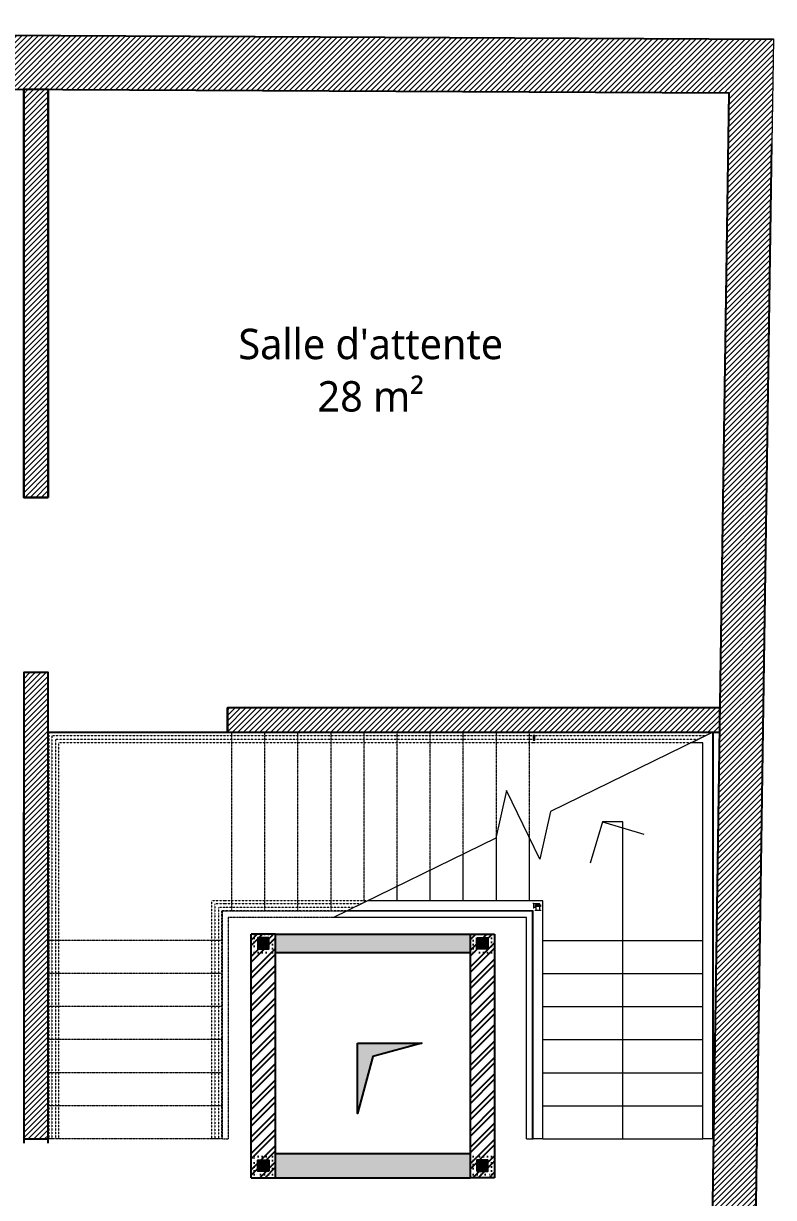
# Model space of a CAD drawing. Header units: millimetres. Extents: x -14819 to 43195, y -10328 to 20814.
# Drawn here: x 2666 to 3282, y -3747 to -2782 of the extents above; entities that cross this region are included whole.
import ezdxf

# ---------------------------------------------------------------- set-up
doc = ezdxf.new("R2010")
doc.units = ezdxf.units.MM
doc.linetypes.add('POINTILLE', pattern=[6.35, 0, -6.35])
doc.linetypes.add('Tiret', pattern=[0.0025, 0.00125, -0.00125])
for name, color, linetype, lineweight in [('-SOCNA- Fer- Coffrage', 173, 'Continuous', 25), ('Arrière plan', 2, 'Continuous', 9), ('Arriére plan', 2, 'Continuous', 9), ('Flèches vers le haut', 7, 'Continuous', 9), ('Lignes', 92, 'Continuous', 9), ('Légendes', 250, 'Continuous', 5), ('Mur_coupe', 7, 'Continuous', 25)]:
    doc.layers.add(name, color=color, linetype=linetype, lineweight=lineweight)
doc.layers.add('-SOCNA- Visible', color=66, linetype='Continuous', plot=False)
doc.layers.add('10 - Hachures', color=7, linetype='Continuous', lineweight=18, true_color=0x646464)
doc.styles.add('Trebuchet MS', font='trebuc.ttf', dxfattribs={"height": 0.492308})
pattern_1 = [(45, (-18753.9353, -1077.5838), (-2.24506403, 2.24506403), [])]

# ---------------------------------------------------------------- blocks, each defined once
blk = doc.blocks.new('Garde-corps - 12 mm x 40 mm-1856137-Existant Niv_ 0')
at = {"layer": 'Arrière plan'}
for p, q in [((0.02, 0.006), (-0.02, 0.006)), ((-0.02, 0.006), (-0.02, -0.006)), ((0.02, -0.006), (0.02, 0.006)), ((-0.02, -0.006), (0.02, -0.006))]:
    blk.add_line(p, q, dxfattribs=at)
blk = doc.blocks.new('Garde-corps - Garde-corps-1856089-Existant Niv_ 0')
at = {"layer": 'Arrière plan'}
for p, q in [((-828.8996, 20.3305), (-828.8184, 20.3305)), ((-828.8996, 20.3305), (-828.8996, 18.4652)), ((-828.8184, 20.3305), (-828.8184, 18.4652)), ((-828.8996, 18.4652), (-828.8996, 16.9953)), ((-828.8184, 18.4652), (-828.8184, 17.0765)), ((-828.8898, 16.9953), (-828.7233, 17.0765)), ((-828.8898, 16.9953), (-828.7233, 17.0765)), ((-828.8898, 16.9953), (-828.7233, 17.0765)), ((-828.8898, 16.9953), (-828.7233, 17.0765)), ((-828.8184, 17.0765), (-828.7233, 17.0765)), ((-828.8996, 16.9953), (-828.8898, 16.9953))]:
    blk.add_line(p, q, dxfattribs=at)
at = {"layer": 'Arrière plan', "linetype": 'Tiret'}
for p, q in [((-823.5239, 20.3305), (-823.4427, 20.3305)), ((-823.5239, 18.4639), (-823.5239, 20.3305)), ((-823.4983, 20.3305), (-823.4683, 20.3305)), ((-823.4983, 18.4639), (-823.4983, 20.3305)), ((-823.4983, 20.3305), (-823.4683, 20.3305)), ((-823.4983, 18.4639), (-823.4983, 20.3305)), ((-823.4983, 20.3305), (-823.4683, 20.3305)), ((-823.4983, 18.4639), (-823.4983, 20.3305)), ((-823.4683, 18.4639), (-823.4683, 20.3305)), ((-823.4683, 18.4639), (-823.4683, 20.3305)), ((-823.4683, 18.4639), (-823.4683, 20.3305)), ((-823.4427, 18.4639), (-823.4427, 20.3305)), ((-823.5239, 17.0765), (-823.5239, 18.4639)), ((-823.4983, 17.0509), (-823.4983, 18.4639)), ((-823.4983, 17.0509), (-823.4983, 18.4639)), ((-823.4983, 17.0509), (-823.4983, 18.4639)), ((-823.4683, 17.0209), (-823.4683, 18.4639)), ((-823.4683, 17.0209), (-823.4683, 18.4639)), ((-823.4683, 17.0209), (-823.4683, 18.4639)), ((-823.4427, 16.9953), (-823.4427, 18.4639)), ((-828.7233, 17.0765), (-827.4296, 17.0765)), ((-827.4296, 17.0765), (-824.9113, 17.0765)), ((-824.9113, 17.0765), (-823.5239, 17.0765)), ((-828.8898, 16.9953), (-827.4296, 16.9953)), ((-828.8373, 17.0209), (-827.4356, 17.0209)), ((-828.8373, 17.0209), (-827.4356, 17.0209)), ((-828.8373, 17.0209), (-827.4356, 17.0209)), ((-828.7758, 17.0509), (-827.4356, 17.0509)), ((-828.7758, 17.0509), (-827.4356, 17.0509)), ((-828.7758, 17.0509), (-827.4356, 17.0509)), ((-827.4296, 16.9953), (-824.9113, 16.9953)), ((-827.4236, 17.0509), (-824.9113, 17.0509)), ((-827.4236, 17.0509), (-824.9113, 17.0509)), ((-827.4236, 17.0509), (-824.9113, 17.0509)), ((-827.4236, 17.0209), (-824.9113, 17.0209)), ((-827.4236, 17.0209), (-824.9113, 17.0209)), ((-827.4236, 17.0209), (-824.9113, 17.0209)), ((-824.9113, 17.0509), (-823.4983, 17.0509)), ((-824.9113, 17.0509), (-823.4983, 17.0509)), ((-824.9113, 17.0509), (-823.4983, 17.0509)), ((-824.9113, 17.0209), (-823.4683, 17.0209)), ((-824.9113, 17.0209), (-823.4683, 17.0209)), ((-824.9113, 17.0209), (-823.4683, 17.0209)), ((-824.9113, 16.9953), (-823.4427, 16.9953))]:
    blk.add_line(p, q, dxfattribs=at)
at = {"rotation": 89.99999999999982}
blk.add_blockref('Garde-corps - 12 mm x 40 mm-1856137-Existant Niv_ 0', (-827.4296, 17.0359), dxfattribs=at)
blk = doc.blocks.new('Garde-corps - 12 mm x 40 mm-1856147-Existant Niv_ 0')
at = {"layer": 'Arrière plan'}
for p, q in [((-0.02, -0.0008), (-0.02, -0.006)), ((-0.02, -0.006), (0.02, -0.006)), ((0.02, -0.006), (0.02, -0.0003))]:
    blk.add_line(p, q, dxfattribs=at)
blk = doc.blocks.new('Garde-corps - 12 mm x 40 mm-1856149-Existant Niv_ 0')
at = {"layer": 'Arrière plan'}
for p, q in [((0.02, 0.006), (-0.02, 0.006)), ((-0.02, 0.006), (-0.02, -0.006)), ((0.02, -0.006), (0.02, 0.006)), ((-0.02, -0.006), (0.02, -0.006))]:
    blk.add_line(p, q, dxfattribs=at)
blk = doc.blocks.new('Garde-corps - 12 mm x 40 mm-V4-Existant Niv_ 0')
at = {"layer": 'Arrière plan'}
for p, q in [((0.02, 0.006), (-0.02, 0.006)), ((-0.02, 0.006), (-0.02, 0.0008)), ((0.02, 0.0003), (0.02, 0.006))]:
    blk.add_line(p, q, dxfattribs=at)
blk = doc.blocks.new('Garde-corps - Garde-corps-1856093-Existant Niv_ 0')
at = {"layer": 'Arrière plan'}
for p, q in [((-827.5033, 20.3305), (-827.4221, 20.3305)), ((-827.5033, 20.3305), (-827.5033, 18.4567)), ((-827.4221, 20.3305), (-827.4221, 18.4557)), ((-827.5033, 18.4567), (-827.5033, 18.3745)), ((-827.4777, 18.4507), (-827.4777, 18.4211)), ((-827.4477, 18.4507), (-827.4477, 18.4301)), ((-827.4477, 18.4301), (-827.4271, 18.4301)), ((-827.4221, 18.4557), (-825.8955, 18.4557)), ((-826.062, 18.3745), (-825.8955, 18.4557)), ((-826.062, 18.3745), (-825.8955, 18.4557)), ((-826.062, 18.3745), (-825.8955, 18.4557)), ((-826.062, 18.3745), (-825.8955, 18.4557)), ((-827.5033, 18.3745), (-827.4211, 18.3745)), ((-827.4777, 18.4091), (-827.4777, 18.4001)), ((-827.4777, 18.4001), (-827.4271, 18.4001)), ((-827.4211, 18.3745), (-826.062, 18.3745))]:
    blk.add_line(p, q, dxfattribs=at)
at = {"layer": 'Arrière plan', "linetype": 'Tiret'}
for p, q in [((-824.8625, 20.3305), (-824.7813, 20.3305)), ((-824.8625, 18.4557), (-824.8625, 20.3305)), ((-824.8369, 20.3305), (-824.8069, 20.3305)), ((-824.8369, 18.4842), (-824.8369, 20.3305)), ((-824.8369, 20.3305), (-824.8069, 20.3305)), ((-824.8369, 18.4842), (-824.8369, 20.3305)), ((-824.8369, 20.3305), (-824.8069, 20.3305)), ((-824.8369, 18.4842), (-824.8369, 20.3305)), ((-824.8069, 18.4842), (-824.8069, 20.3305)), ((-824.8069, 18.4842), (-824.8069, 20.3305)), ((-824.8069, 18.4842), (-824.8069, 20.3305)), ((-824.7813, 18.4842), (-824.7813, 20.3305)), ((-825.948, 18.4301), (-824.891, 18.4301)), ((-825.948, 18.4301), (-824.891, 18.4301)), ((-825.948, 18.4301), (-824.891, 18.4301)), ((-825.8955, 18.4557), (-824.8625, 18.4557)), ((-824.891, 18.4301), (-824.8369, 18.4301)), ((-824.891, 18.4301), (-824.8369, 18.4301)), ((-824.891, 18.4301), (-824.8369, 18.4301)), ((-824.8369, 18.4301), (-824.8369, 18.4842)), ((-824.8369, 18.4301), (-824.8369, 18.4842)), ((-824.8369, 18.4301), (-824.8369, 18.4842)), ((-824.8069, 18.4001), (-824.8069, 18.4842)), ((-824.8069, 18.4001), (-824.8069, 18.4842)), ((-824.8069, 18.4001), (-824.8069, 18.4842)), ((-824.7813, 18.3745), (-824.7813, 18.4842)), ((-826.062, 18.3745), (-824.891, 18.3745)), ((-826.0095, 18.4001), (-824.891, 18.4001)), ((-826.0095, 18.4001), (-824.891, 18.4001)), ((-826.0095, 18.4001), (-824.891, 18.4001)), ((-824.891, 18.4001), (-824.8069, 18.4001)), ((-824.891, 18.4001), (-824.8069, 18.4001)), ((-824.891, 18.4001), (-824.8069, 18.4001)), ((-824.891, 18.3745), (-824.7813, 18.3745))]:
    blk.add_line(p, q, dxfattribs=at)
at = {"extrusion": (0, 0, -1), "zscale": -1}
for name, p in [('Garde-corps - 12 mm x 40 mm-1856147-Existant Niv_ 0', (827.4627, 18.4567)), ('Garde-corps - 12 mm x 40 mm-1856149-Existant Niv_ 0', (827.4627, 18.4151))]:
    blk.add_blockref(name, p, dxfattribs=at)
at = {"extrusion": (0, 0, -1), "zscale": -1, "rotation": 269.9999999999998}
blk.add_blockref('Garde-corps - 12 mm x 40 mm-V4-Existant Niv_ 0', (827.4211, 18.4151), dxfattribs=at)
blk = doc.blocks.new('A$C5A907F53')
at = {"layer": '-SOCNA- Fer- Coffrage', "ltscale": 1.5}
h = blk.add_hatch(color=244, dxfattribs=at)
h.dxf.hatch_style = 1
h.paths.add_polyline_path([(-3, 3), (-3, 12), (-12, 12), (-12, 3)])
at = {"layer": '-SOCNA- Fer- Coffrage', "color": 173, "ltscale": 1.5}
blk.add_lwpolyline([(-12, 12), (-3, 12), (-3, 3), (-12, 3)], close=True, dxfattribs=at)
at = {"layer": '-SOCNA- Visible', "color": 173, "linetype": 'POINTILLE', "ltscale": 0.5}
blk.add_lwpolyline([(-15, 15), (0, 15), (0, 0), (-15, 0)], close=True, dxfattribs=at)
blk = doc.blocks.new('A$C18E16860')
at = {"layer": '-SOCNA- Fer- Coffrage', "ltscale": 1.5}
h = blk.add_hatch(dxfattribs=at)
h.set_pattern_fill('ANSI32', color=8)
h.set_pattern_definition([(45, (-35558.8295, -8405.841), (-6.735192, 6.735192), []), (45, (-35554.339, -8405.841), (-6.735192, 6.735192), [])])
h.paths.add_polyline_path([(202.87, 0), (202.87, -200), (222.87, -200), (222.87, 0)])
h.paths.add_polyline_path([(42.87, -200), (42.87, 0), (22.87, 0), (22.87, -200)])
h = blk.add_hatch(color=54, dxfattribs=at)
h.dxf.hatch_style = 1
h.paths.add_polyline_path([(202.87, 0), (42.87, 0), (42.87, -15), (202.87, -15)])
h = blk.add_hatch(color=54, dxfattribs=at)
h.dxf.hatch_style = 1
h.paths.add_polyline_path([(122.67, -100.38), (163.18, -89.49), (110.22, -89.49), (110.22, -147.21)])
h = blk.add_hatch(color=54, dxfattribs=at)
h.dxf.hatch_style = 1
h.paths.add_polyline_path([(202.87, -180), (42.87, -180), (42.87, -200), (202.87, -200)])
at = {"layer": '-SOCNA- Fer- Coffrage', "color": 4, "ltscale": 1.5}
for p, q in [((22.87, -200), (22.87, 0)), ((42.87, 0), (22.87, 0)), ((42.87, -200), (42.87, 0)), ((202.87, 0), (202.87, -200)), ((202.87, 0), (222.87, 0)), ((222.87, 0), (222.87, -200)), ((22.87, -200), (42.87, -200)), ((222.87, -200), (202.87, -200))]:
    blk.add_line(p, q, dxfattribs=at)
at = {"layer": '-SOCNA- Fer- Coffrage', "color": 2, "ltscale": 1.5}
for p, q in [((42.87, 0), (202.87, 0)), ((42.87, -15), (202.87, -15)), ((42.87, -180), (202.87, -180)), ((42.87, -200), (202.87, -200))]:
    blk.add_line(p, q, dxfattribs=at)
at = {"layer": '-SOCNA- Fer- Coffrage', "color": 8, "ltscale": 1.5}
blk.add_lwpolyline([(110.22, -89.49), (163.18, -89.49), (122.67, -100.38), (110.22, -147.21)], close=True, dxfattribs=at)
at = {"layer": '-SOCNA- Fer- Coffrage', "color": 173, "ltscale": 1.5, "xscale": -1}
blk.add_blockref('A$C5A907F53', (25.37, -15), dxfattribs=at)
at = {"layer": '-SOCNA- Fer- Coffrage', "color": 173, "ltscale": 1.5}
blk.add_blockref('A$C5A907F53', (220.37, -15), dxfattribs=at)
at = {"layer": '-SOCNA- Fer- Coffrage', "color": 173, "ltscale": 1.5, "rotation": 180}
blk.add_blockref('A$C5A907F53', (25.37, -182.5), dxfattribs=at)
at = {"layer": '-SOCNA- Fer- Coffrage', "color": 173, "ltscale": 1.5, "xscale": -1, "rotation": 180}
blk.add_blockref('A$C5A907F53', (220.37, -182.5), dxfattribs=at)
blk = doc.blocks.new('A$C7dd7843e')
at = {"layer": '10 - Hachures'}
h = blk.add_hatch(dxfattribs=at)
h.set_pattern_fill('ANSI31', color=256, style=0)
h.set_pattern_definition(pattern_1)
h.paths.add_polyline_path([(-1817.13, 1025.53), (-1817.35, 981.53), (-371.45, 974.48), (-370.8, 1018.48), (-1543.14, 1024.19)], flags=0)
h = blk.add_hatch(dxfattribs=at)
h.set_pattern_fill('ANSI31', color=256, style=0)
h.set_pattern_definition(pattern_1)
h.paths.add_polyline_path([(-370.8, 1018.48), (-377.21, 585.79), (-341.21, 585.25), (-334.8, 1018.3), (-336.07, 1018.31)], flags=0)
h = blk.add_hatch(dxfattribs=at)
h.set_pattern_fill('ANSI31', color=256, style=0)
h.set_pattern_definition(pattern_1)
h.paths.add_polyline_path([(-950.82, 642.1), (-930.82, 642.1), (-930.82, 977.21), (-950.82, 977.3)])
h = blk.add_hatch(dxfattribs=at)
h.set_pattern_fill('ANSI31', color=256, style=0)
h.set_pattern_definition(pattern_1)
h.paths.add_polyline_path([(-377.21, 585.79), (-385.84, 3), (-349.83, 3), (-341.21, 585.25)], flags=0)
h = blk.add_hatch(dxfattribs=at)
h.set_pattern_fill('ANSI31', color=256, style=0)
h.set_pattern_definition(pattern_1)
h.paths.add_polyline_path([(-950.82, 115.1), (-930.82, 115.1), (-930.82, 498.1), (-950.82, 498.1)])
h = blk.add_hatch(dxfattribs=at)
h.set_pattern_fill('ANSI31', color=256, style=0)
h.set_pattern_definition(pattern_1)
h.paths.add_polyline_path([(-783.48, 469.1), (-783.48, 449.1), (-379.23, 449.1), (-378.94, 469.1)])
blk.add_line((-950.82, 115.1), (-930.82, 115.1))
at = {"layer": 'Arriére plan', "color": 7, "linetype": 'Tiret'}
for p, q in [((-930.82, 449.1), (-930.82, 115.1)), ((-449.74, 449.1), (-930.82, 449.1)), ((-779.92, 302.1), (-779.92, 449.1)), ((-779.92, 302.1), (-779.92, 449.1)), ((-752.75, 302.1), (-752.75, 449.1)), ((-752.75, 302.1), (-752.75, 449.1)), ((-725.57, 302.1), (-725.57, 449.1)), ((-725.57, 302.1), (-725.57, 449.1)), ((-698.4, 302.1), (-698.4, 449.1)), ((-698.4, 302.1), (-698.4, 449.1)), ((-671.22, 309.33), (-671.22, 449.1)), ((-671.22, 309.33), (-671.22, 449.1)), ((-644.05, 322.58), (-644.05, 449.1)), ((-644.05, 322.58), (-644.05, 449.1)), ((-616.87, 335.84), (-616.87, 449.1)), ((-616.87, 335.84), (-616.87, 449.1)), ((-589.7, 349.09), (-589.7, 449.1)), ((-589.7, 349.09), (-589.7, 449.1)), ((-562.52, 364.01), (-562.52, 449.1)), ((-562.52, 364.01), (-562.52, 449.1)), ((-535.35, 362.59), (-535.35, 449.1)), ((-535.35, 362.59), (-535.35, 449.1)), ((-562.52, 310.7), (-562.52, 364.01)), ((-535.35, 310.7), (-535.35, 362.59)), ((-589.7, 310.7), (-589.7, 349.09)), ((-616.87, 310.7), (-616.87, 335.84)), ((-644.05, 310.7), (-644.05, 322.58)), ((-782.88, 302.1), (-787.88, 302.1)), ((-787.88, 302.1), (-787.88, 115.1)), ((-686.05, 302.1), (-782.88, 302.1)), ((-671.22, 302.1), (-671.22, 302.58)), ((-644.05, 302.1), (-644.05, 302.58)), ((-616.87, 302.1), (-616.87, 302.58)), ((-589.7, 302.1), (-589.7, 302.58)), ((-562.52, 302.1), (-562.52, 302.58)), ((-535.35, 302.1), (-535.35, 302.58)), ((-782.88, 297.1), (-782.88, 115.1)), ((-696.3, 297.1), (-782.88, 297.1)), ((-787.88, 278.15), (-930.82, 278.15)), ((-787.88, 278.15), (-930.82, 278.15)), ((-532.88, 278.15), (-532.4, 278.15)), ((-524.28, 278.15), (-392.78, 278.15)), ((-384.66, 278.15), (-384.18, 278.15)), ((-787.88, 250.97), (-930.82, 250.97)), ((-787.88, 250.97), (-930.82, 250.97)), ((-532.88, 250.97), (-532.4, 250.97)), ((-524.28, 250.97), (-392.78, 250.97)), ((-384.66, 250.97), (-384.18, 250.97)), ((-787.88, 223.8), (-930.82, 223.8)), ((-787.88, 223.8), (-930.82, 223.8)), ((-532.88, 223.8), (-532.4, 223.8)), ((-524.28, 223.8), (-392.78, 223.8)), ((-384.66, 223.8), (-384.18, 223.8)), ((-787.88, 196.62), (-930.82, 196.62)), ((-787.88, 196.62), (-930.82, 196.62)), ((-532.88, 196.62), (-532.4, 196.62)), ((-524.28, 196.62), (-392.78, 196.62)), ((-384.66, 196.62), (-384.18, 196.62)), ((-787.88, 169.45), (-930.82, 169.45)), ((-787.88, 169.45), (-930.82, 169.45)), ((-532.88, 169.45), (-532.4, 169.45)), ((-524.28, 169.45), (-392.78, 169.45)), ((-384.66, 169.45), (-384.18, 169.45)), ((-787.88, 142.27), (-930.82, 142.27)), ((-787.88, 142.27), (-930.82, 142.27)), ((-532.88, 142.27), (-532.4, 142.27)), ((-524.28, 142.27), (-392.78, 142.27)), ((-384.66, 142.27), (-384.18, 142.27)), ((-787.88, 115.1), (-930.82, 115.1)), ((-787.88, 115.1), (-782.88, 115.1)), ((-532.88, 115.1), (-532.4, 115.1)), ((-524.28, 115.1), (-392.78, 115.1)), ((-384.66, 115.1), (-384.18, 115.1))]:
    blk.add_line(p, q, dxfattribs=at)
at = {"layer": 'Arriére plan', "color": 7}
for p, q in [((-384.65, 449.1), (-518, 384.06)), ((-384.18, 278.15), (-384.18, 449.1)), ((-554.17, 401.19), (-562.94, 362.14)), ((-526.78, 345.01), (-554.17, 401.19)), ((-518, 384.06), (-526.78, 345.01)), ((-562.94, 362.14), (-696.3, 297.1)), ((-562.52, 310.7), (-562.52, 364.01)), ((-535.35, 310.7), (-535.35, 362.59)), ((-589.7, 310.7), (-589.7, 349.09)), ((-616.87, 310.7), (-616.87, 335.84)), ((-644.05, 310.7), (-644.05, 322.58)), ((-671.22, 302.1), (-686.05, 302.1)), ((-671.22, 302.1), (-671.22, 302.58)), ((-644.05, 302.1), (-671.22, 302.1)), ((-644.05, 302.1), (-644.05, 302.58)), ((-616.87, 302.1), (-644.05, 302.1)), ((-616.87, 302.1), (-616.87, 302.58)), ((-589.7, 302.1), (-616.87, 302.1)), ((-589.7, 302.1), (-589.7, 302.58)), ((-562.52, 302.1), (-589.7, 302.1)), ((-562.52, 302.1), (-562.52, 302.58)), ((-535.35, 302.1), (-562.52, 302.1)), ((-535.35, 302.1), (-535.35, 302.58)), ((-532.88, 302.1), (-535.35, 302.1)), ((-532.88, 297.1), (-532.88, 302.1)), ((-537.88, 297.1), (-696.3, 297.1)), ((-537.88, 115.1), (-537.88, 297.1)), ((-532.88, 278.15), (-532.88, 297.1)), ((-532.88, 250.97), (-532.88, 278.15)), ((-532.88, 278.15), (-532.4, 278.15)), ((-524.28, 278.15), (-392.78, 278.15)), ((-384.66, 278.15), (-384.18, 278.15)), ((-384.18, 250.97), (-384.18, 278.15)), ((-532.88, 223.8), (-532.88, 250.97)), ((-532.88, 250.97), (-532.4, 250.97)), ((-524.28, 250.97), (-392.78, 250.97)), ((-384.66, 250.97), (-384.18, 250.97)), ((-384.18, 223.8), (-384.18, 250.97)), ((-532.88, 196.62), (-532.88, 223.8)), ((-532.88, 223.8), (-532.4, 223.8)), ((-524.28, 223.8), (-392.78, 223.8)), ((-384.66, 223.8), (-384.18, 223.8)), ((-384.18, 196.62), (-384.18, 223.8)), ((-532.88, 169.45), (-532.88, 196.62)), ((-532.88, 196.62), (-532.4, 196.62)), ((-524.28, 196.62), (-392.78, 196.62)), ((-384.66, 196.62), (-384.18, 196.62)), ((-384.18, 169.45), (-384.18, 196.62)), ((-532.88, 142.27), (-532.88, 169.45)), ((-532.88, 169.45), (-532.4, 169.45)), ((-524.28, 169.45), (-392.78, 169.45)), ((-384.66, 169.45), (-384.18, 169.45)), ((-384.18, 142.27), (-384.18, 169.45)), ((-532.88, 115.1), (-532.88, 142.27)), ((-532.88, 142.27), (-532.4, 142.27)), ((-524.28, 142.27), (-392.78, 142.27)), ((-384.66, 142.27), (-384.18, 142.27)), ((-384.18, 115.1), (-384.18, 142.27)), ((-537.88, 115.1), (-532.88, 115.1)), ((-532.88, 115.1), (-532.4, 115.1)), ((-524.28, 115.1), (-392.78, 115.1)), ((-384.66, 115.1), (-384.18, 115.1))]:
    blk.add_line(p, q, dxfattribs=at)
at = {"layer": 'Flèches vers le haut'}
for p, q in [((-475.35, 375.6), (-485.45, 341.72)), ((-458.53, 375.6), (-475.35, 375.6)), ((-475.35, 375.6), (-441.47, 365.5)), ((-458.53, 278.15), (-458.53, 375.6)), ((-458.53, 250.97), (-458.53, 278.15)), ((-458.53, 223.8), (-458.53, 250.97)), ((-458.53, 196.62), (-458.53, 223.8)), ((-458.53, 169.45), (-458.53, 196.62)), ((-458.53, 142.27), (-458.53, 169.45)), ((-458.53, 115.1), (-458.53, 142.27))]:
    blk.add_line(p, q, dxfattribs=at)
at = {"layer": 'Lignes'}
blk.add_line((-334.79, 1018.73), (-336.07, 932.73), dxfattribs=at)
at = {"layer": 'Mur_coupe'}
for p, q in [((-334.8, 1018.3), (-3011.24, 1031.35)), ((-3011.46, 987.35), (-371.45, 974.48)), ((-950.82, 977.3), (-950.82, 642.1)), ((-930.82, 642.1), (-930.82, 977.21)), ((-371.45, 974.48), (-385.84, 3)), ((-349.83, 3), (-336.07, 932.73)), ((-950.82, 642.1), (-930.82, 642.1)), ((-950.82, 498.1), (-950.82, 383.1)), ((-930.82, 498.1), (-950.82, 498.1)), ((-930.82, 449.1), (-930.82, 498.1)), ((-378.94, 469.1), (-783.48, 469.1)), ((-783.48, 448.62), (-783.48, 469.1)), ((-930.82, 378.1), (-930.82, 449.1)), ((-930.82, 449.1), (-379.23, 449.1)), ((-950.82, 237.6), (-950.82, 383.1)), ((-930.82, 319.1), (-930.82, 239.1)), ((-950.82, 234.1), (-950.82, 111.6)), ((-930.82, 111.6), (-930.82, 234.1))]:
    blk.add_line(p, q, dxfattribs=at)
for points in [[(-930.82, 642.1), (-950.82, 642.1), (-950.82, 977.3), (-930.82, 977.3)], [(-950.82, 115.1), (-930.82, 115.1), (-930.82, 498.1), (-950.82, 498.1)], [(-378.94, 469.1), (-783.48, 469.1), (-783.48, 449.1), (-378.94, 449.1)]]:
    blk.add_lwpolyline(points, close=True, dxfattribs=at)
at = {"layer": '-SOCNA- Fer- Coffrage', "color": 173, "ltscale": 1.5}
blk.add_blockref('A$C18E16860', (-786.84, 283.23, -97.5), dxfattribs=at)
at = {"layer": 'Arrière plan', "xscale": 100, "yscale": 100, "zscale": 100, "rotation": 180}
for name in ['Garde-corps - Garde-corps-1856089-Existant Niv_ 0', 'Garde-corps - Garde-corps-1856093-Existant Niv_ 0']:
    blk.add_blockref(name, (-83274.62, 2148.15), dxfattribs=at)
at = {"layer": 'Légendes', "color": 7, "insert": (-833.64, 780.59), "char_height": 25, "width": 335.806, "attachment_point": 1, "line_spacing_factor": 1.032839, "style": 'Trebuchet MS'}
blk.add_mtext("\\pxqc;Salle d'attente\\P28 m²", dxfattribs=at)

msp = doc.modelspace()

# ---------------------------------------------------------------- block references
at = {"layer": 'Mur_coupe'}
msp.add_blockref('A$C7dd7843e', (3616.86, -3813.72, -195), dxfattribs=at)

doc.saveas('drawing.dxf')
